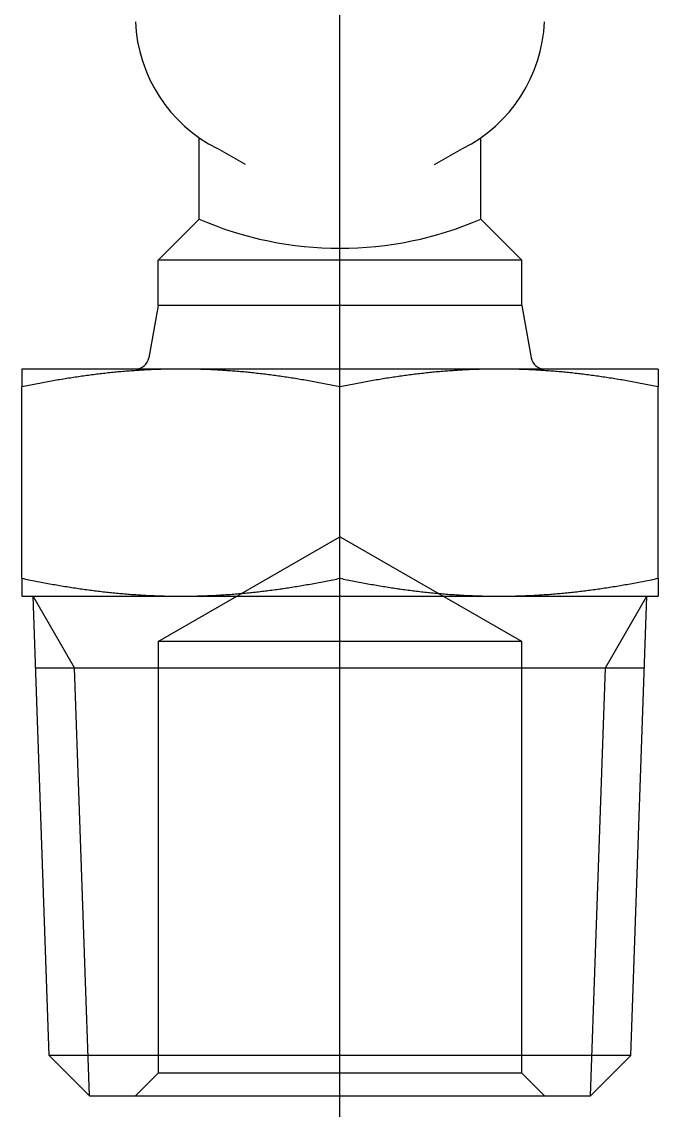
# Model space of a CAD drawing. Extents: x -8.1 to 47.2, y -19.1 to 36.3.
# Drawn here: x 32.78 to 46.78, y -0.31 to 23.64 of the extents above; entities that cross this region are included whole.
import ezdxf

# ---------------------------------------------------------------- set-up
doc = ezdxf.new("R2010")
doc.units = 0
doc.linetypes.add('CENTER', pattern=[50.8, 31.75, -6.35, 6.35, -6.35])
doc.linetypes.add('DASHED', pattern=[19.05, 12.7, -6.35])
doc.layers.get('0').update_dxf_attribs({"linetype": 'CONTINUOUS'})
doc.layers.add('CENTER', color=1, linetype='CENTER')

msp = doc.modelspace()

# ---------------------------------------------------------------- linework, layer by layer
at = {"color": 7, "linetype": 'CONTINUOUS'}
for p, q in [((36.676, 19.3), (36.676, 21.092)), ((42.876, 19.3), (42.876, 21.092)), ((37.696, 20.499), (37.08, 20.851)), ((41.857, 20.499), (42.472, 20.851)), ((36.676, 19.3), (35.776, 18.4)), ((42.876, 19.3), (43.776, 18.4)), ((43.776, 18.4), (35.776, 18.4)), ((35.776, 17.4), (35.776, 18.4)), ((43.776, 17.4), (43.776, 18.4)), ((35.776, 17.4), (35.571, 16.247)), ((43.776, 17.4), (35.776, 17.4)), ((43.776, 17.4), (43.982, 16.247)), ((36.276, 16), (32.776, 16)), ((32.776, 16), (32.776, 15.606)), ((43.276, 16), (36.276, 16)), ((46.776, 16), (43.276, 16)), ((46.776, 16), (46.776, 15.606)), ((32.776, 11.394), (32.776, 15.606)), ((39.776, 11.394), (39.776, 15.606)), ((46.776, 11.394), (46.776, 15.606)), ((32.776, 11.394), (32.776, 11)), ((46.776, 11.394), (46.776, 11)), ((32.776, 11), (36.276, 11)), ((33.377, 0.887), (33.024, 11)), ((36.276, 11), (43.276, 11)), ((43.276, 11), (46.776, 11)), ((46.176, 0.887), (46.529, 11)), ((33.079, 9.422), (46.474, 9.422)), ((46.176, 0.887), (33.377, 0.887)), ((34.264, 0), (33.377, 0.887)), ((45.289, 0), (46.176, 0.887)), ((34.264, 0), (45.289, 0))]:
    msp.add_line(p, q, dxfattribs=at)
at = {"color": 3, "linetype": 'DASHED'}
for p, q in [((35.776, 10), (39.776, 12.309)), ((43.776, 10), (39.776, 12.309)), ((43.776, 10), (35.776, 10)), ((35.776, 10), (35.776, 0.5)), ((43.776, 0.5), (43.776, 10)), ((35.776, 0.5), (35.276, 0)), ((43.776, 0.5), (35.776, 0.5)), ((44.276, 0), (43.776, 0.5))]:
    msp.add_line(p, q, dxfattribs=at)
at = {"color": 3, "linetype": 'CONTINUOUS'}
for p, q in [((33.935, 9.422), (33.024, 11)), ((45.618, 9.422), (46.529, 11)), ((34.264, 0), (33.935, 9.422)), ((45.289, 0), (45.618, 9.422))]:
    msp.add_line(p, q, dxfattribs=at)
at = {"color": 7}
for points in [[(36.276, 16, 0), (36.239, 16, 0), (36.202, 16, 0), (36.165, 16, 0), (36.128, 15.999, 0), (36.092, 15.999, 0), (36.055, 15.998, 0), (36.018, 15.998, 0), (35.981, 15.997, 0), (35.944, 15.996, 0), (35.908, 15.995, 0), (35.871, 15.994, 0), (35.835, 15.993, 0), (35.798, 15.992, 0), (35.762, 15.991, 0), (35.725, 15.989, 0), (35.689, 15.988, 0), (35.653, 15.987, 0), (35.617, 15.985, 0), (35.58, 15.983, 0), (35.544, 15.982, 0), (35.508, 15.98, 0), (35.471, 15.978, 0), (35.435, 15.976, 0), (35.399, 15.973, 0), (35.363, 15.971, 0), (35.327, 15.969, 0), (35.291, 15.966, 0), (35.255, 15.964, 0), (35.219, 15.961, 0), (35.183, 15.959, 0), (35.147, 15.956, 0), (35.111, 15.953, 0), (35.075, 15.95, 0), (35.038, 15.947, 0), (35.002, 15.944, 0), (34.966, 15.941, 0), (34.93, 15.938, 0), (34.894, 15.935, 0), (34.858, 15.931, 0), (34.822, 15.928, 0), (34.786, 15.924, 0), (34.75, 15.921, 0), (34.714, 15.917, 0), (34.678, 15.913, 0), (34.642, 15.909, 0), (34.605, 15.905, 0), (34.569, 15.901, 0), (34.533, 15.897, 0), (34.497, 15.893, 0), (34.461, 15.888, 0), (34.424, 15.884, 0), (34.388, 15.879, 0), (34.352, 15.875, 0), (34.315, 15.87, 0), (34.279, 15.865, 0), (34.242, 15.86, 0), (34.206, 15.855, 0), (34.169, 15.851, 0), (34.133, 15.845, 0), (34.096, 15.84, 0), (34.06, 15.835, 0), (34.023, 15.83, 0), (33.986, 15.824, 0), (33.95, 15.819, 0), (33.913, 15.813, 0), (33.876, 15.807, 0), (33.839, 15.802, 0), (33.802, 15.796, 0), (33.765, 15.79, 0), (33.728, 15.784, 0), (33.691, 15.778, 0), (33.653, 15.772, 0), (33.616, 15.765, 0), (33.579, 15.759, 0), (33.541, 15.753, 0), (33.504, 15.746, 0), (33.466, 15.74, 0), (33.429, 15.733, 0), (33.391, 15.726, 0), (33.353, 15.719, 0), (33.315, 15.712, 0), (33.277, 15.705, 0), (33.239, 15.698, 0), (33.201, 15.691, 0), (33.163, 15.684, 0), (33.125, 15.676, 0), (33.087, 15.669, 0), (33.048, 15.661, 0), (33.01, 15.654, 0), (32.971, 15.646, 0), (32.932, 15.638, 0), (32.893, 15.63, 0), (32.855, 15.622, 0), (32.816, 15.614, 0), (32.776, 15.606, 0)], [(39.776, 15.606, 0), (39.737, 15.614, 0), (39.698, 15.622, 0), (39.659, 15.63, 0), (39.621, 15.638, 0), (39.582, 15.646, 0), (39.543, 15.654, 0), (39.505, 15.661, 0), (39.466, 15.669, 0), (39.428, 15.676, 0), (39.39, 15.684, 0), (39.352, 15.691, 0), (39.313, 15.698, 0), (39.276, 15.705, 0), (39.237, 15.712, 0), (39.2, 15.719, 0), (39.162, 15.726, 0), (39.124, 15.733, 0), (39.087, 15.74, 0), (39.049, 15.746, 0), (39.012, 15.753, 0), (38.974, 15.759, 0), (38.937, 15.765, 0), (38.9, 15.772, 0), (38.862, 15.778, 0), (38.825, 15.784, 0), (38.788, 15.79, 0), (38.751, 15.796, 0), (38.714, 15.802, 0), (38.677, 15.807, 0), (38.64, 15.813, 0), (38.603, 15.819, 0), (38.567, 15.824, 0), (38.53, 15.83, 0), (38.493, 15.835, 0), (38.457, 15.84, 0), (38.42, 15.845, 0), (38.383, 15.851, 0), (38.347, 15.855, 0), (38.31, 15.86, 0), (38.274, 15.865, 0), (38.238, 15.87, 0), (38.201, 15.875, 0), (38.165, 15.879, 0), (38.129, 15.884, 0), (38.092, 15.888, 0), (38.056, 15.893, 0), (38.02, 15.897, 0), (37.984, 15.901, 0), (37.947, 15.905, 0), (37.911, 15.909, 0), (37.875, 15.913, 0), (37.839, 15.917, 0), (37.803, 15.921, 0), (37.767, 15.924, 0), (37.731, 15.928, 0), (37.695, 15.931, 0), (37.659, 15.935, 0), (37.623, 15.938, 0), (37.587, 15.941, 0), (37.55, 15.944, 0), (37.514, 15.947, 0), (37.478, 15.95, 0), (37.442, 15.953, 0), (37.406, 15.956, 0), (37.37, 15.959, 0), (37.334, 15.961, 0), (37.298, 15.964, 0), (37.262, 15.966, 0), (37.226, 15.969, 0), (37.19, 15.971, 0), (37.154, 15.973, 0), (37.117, 15.976, 0), (37.081, 15.978, 0), (37.045, 15.98, 0), (37.009, 15.982, 0), (36.973, 15.983, 0), (36.936, 15.985, 0), (36.9, 15.987, 0), (36.864, 15.988, 0), (36.827, 15.989, 0), (36.791, 15.991, 0), (36.755, 15.992, 0), (36.718, 15.993, 0), (36.682, 15.994, 0), (36.645, 15.995, 0), (36.608, 15.996, 0), (36.572, 15.997, 0), (36.535, 15.998, 0), (36.498, 15.998, 0), (36.461, 15.999, 0), (36.425, 15.999, 0), (36.388, 16, 0), (36.351, 16, 0), (36.314, 16, 0), (36.276, 16, 0)], [(43.276, 16, 0), (43.239, 16, 0), (43.202, 16, 0), (43.165, 16, 0), (43.128, 15.999, 0), (43.092, 15.999, 0), (43.055, 15.998, 0), (43.018, 15.998, 0), (42.981, 15.997, 0), (42.944, 15.996, 0), (42.908, 15.995, 0), (42.871, 15.994, 0), (42.835, 15.993, 0), (42.798, 15.992, 0), (42.762, 15.991, 0), (42.725, 15.989, 0), (42.689, 15.988, 0), (42.653, 15.987, 0), (42.617, 15.985, 0), (42.58, 15.983, 0), (42.544, 15.982, 0), (42.508, 15.98, 0), (42.471, 15.978, 0), (42.435, 15.976, 0), (42.399, 15.973, 0), (42.363, 15.971, 0), (42.327, 15.969, 0), (42.291, 15.966, 0), (42.255, 15.964, 0), (42.219, 15.961, 0), (42.183, 15.959, 0), (42.147, 15.956, 0), (42.111, 15.953, 0), (42.075, 15.95, 0), (42.038, 15.947, 0), (42.002, 15.944, 0), (41.966, 15.941, 0), (41.93, 15.938, 0), (41.894, 15.935, 0), (41.858, 15.931, 0), (41.822, 15.928, 0), (41.786, 15.924, 0), (41.75, 15.921, 0), (41.714, 15.917, 0), (41.678, 15.913, 0), (41.642, 15.909, 0), (41.605, 15.905, 0), (41.569, 15.901, 0), (41.533, 15.897, 0), (41.497, 15.893, 0), (41.461, 15.888, 0), (41.424, 15.884, 0), (41.388, 15.879, 0), (41.352, 15.875, 0), (41.315, 15.87, 0), (41.279, 15.865, 0), (41.242, 15.86, 0), (41.206, 15.855, 0), (41.169, 15.851, 0), (41.133, 15.845, 0), (41.096, 15.84, 0), (41.06, 15.835, 0), (41.023, 15.83, 0), (40.986, 15.824, 0), (40.95, 15.819, 0), (40.913, 15.813, 0), (40.876, 15.807, 0), (40.839, 15.802, 0), (40.802, 15.796, 0), (40.765, 15.79, 0), (40.728, 15.784, 0), (40.691, 15.778, 0), (40.653, 15.772, 0), (40.616, 15.765, 0), (40.579, 15.759, 0), (40.541, 15.753, 0), (40.504, 15.746, 0), (40.466, 15.74, 0), (40.429, 15.733, 0), (40.391, 15.726, 0), (40.353, 15.719, 0), (40.315, 15.712, 0), (40.277, 15.705, 0), (40.239, 15.698, 0), (40.201, 15.691, 0), (40.163, 15.684, 0), (40.125, 15.676, 0), (40.087, 15.669, 0), (40.048, 15.661, 0), (40.01, 15.654, 0), (39.971, 15.646, 0), (39.932, 15.638, 0), (39.893, 15.63, 0), (39.855, 15.622, 0), (39.816, 15.614, 0), (39.776, 15.606, 0)], [(46.776, 15.606, 0), (46.737, 15.614, 0), (46.698, 15.622, 0), (46.659, 15.63, 0), (46.621, 15.638, 0), (46.582, 15.646, 0), (46.543, 15.654, 0), (46.505, 15.661, 0), (46.466, 15.669, 0), (46.428, 15.676, 0), (46.39, 15.684, 0), (46.352, 15.691, 0), (46.313, 15.698, 0), (46.276, 15.705, 0), (46.237, 15.712, 0), (46.2, 15.719, 0), (46.162, 15.726, 0), (46.124, 15.733, 0), (46.087, 15.74, 0), (46.049, 15.746, 0), (46.012, 15.753, 0), (45.974, 15.759, 0), (45.937, 15.765, 0), (45.9, 15.772, 0), (45.862, 15.778, 0), (45.825, 15.784, 0), (45.788, 15.79, 0), (45.751, 15.796, 0), (45.714, 15.802, 0), (45.677, 15.807, 0), (45.64, 15.813, 0), (45.603, 15.819, 0), (45.567, 15.824, 0), (45.53, 15.83, 0), (45.493, 15.835, 0), (45.457, 15.84, 0), (45.42, 15.845, 0), (45.383, 15.851, 0), (45.347, 15.855, 0), (45.31, 15.86, 0), (45.274, 15.865, 0), (45.238, 15.87, 0), (45.201, 15.875, 0), (45.165, 15.879, 0), (45.129, 15.884, 0), (45.092, 15.888, 0), (45.056, 15.893, 0), (45.02, 15.897, 0), (44.984, 15.901, 0), (44.947, 15.905, 0), (44.911, 15.909, 0), (44.875, 15.913, 0), (44.839, 15.917, 0), (44.803, 15.921, 0), (44.767, 15.924, 0), (44.731, 15.928, 0), (44.695, 15.931, 0), (44.659, 15.935, 0), (44.623, 15.938, 0), (44.587, 15.941, 0), (44.55, 15.944, 0), (44.514, 15.947, 0), (44.478, 15.95, 0), (44.442, 15.953, 0), (44.406, 15.956, 0), (44.37, 15.959, 0), (44.334, 15.961, 0), (44.298, 15.964, 0), (44.262, 15.966, 0), (44.226, 15.969, 0), (44.19, 15.971, 0), (44.154, 15.973, 0), (44.117, 15.976, 0), (44.081, 15.978, 0), (44.045, 15.98, 0), (44.009, 15.982, 0), (43.973, 15.983, 0), (43.936, 15.985, 0), (43.9, 15.987, 0), (43.864, 15.988, 0), (43.827, 15.989, 0), (43.791, 15.991, 0), (43.755, 15.992, 0), (43.718, 15.993, 0), (43.682, 15.994, 0), (43.645, 15.995, 0), (43.608, 15.996, 0), (43.572, 15.997, 0), (43.535, 15.998, 0), (43.498, 15.998, 0), (43.461, 15.999, 0), (43.425, 15.999, 0), (43.388, 16, 0), (43.351, 16, 0), (43.314, 16, 0), (43.276, 16, 0)], [(32.776, 11.394, 0), (32.816, 11.386, 0), (32.855, 11.378, 0), (32.893, 11.37, 0), (32.932, 11.362, 0), (32.971, 11.354, 0), (33.009, 11.347, 0), (33.048, 11.339, 0), (33.086, 11.331, 0), (33.124, 11.324, 0), (33.163, 11.316, 0), (33.201, 11.309, 0), (33.239, 11.302, 0), (33.277, 11.295, 0), (33.315, 11.288, 0), (33.353, 11.281, 0), (33.39, 11.274, 0), (33.428, 11.267, 0), (33.466, 11.261, 0), (33.503, 11.254, 0), (33.541, 11.247, 0), (33.578, 11.241, 0), (33.615, 11.235, 0), (33.653, 11.228, 0), (33.69, 11.222, 0), (33.727, 11.216, 0), (33.764, 11.21, 0), (33.801, 11.204, 0), (33.838, 11.198, 0), (33.875, 11.193, 0), (33.912, 11.187, 0), (33.949, 11.181, 0), (33.985, 11.176, 0), (34.022, 11.171, 0), (34.059, 11.165, 0), (34.095, 11.16, 0), (34.132, 11.155, 0), (34.169, 11.15, 0), (34.205, 11.145, 0), (34.241, 11.14, 0), (34.278, 11.135, 0), (34.314, 11.13, 0), (34.351, 11.126, 0), (34.387, 11.121, 0), (34.423, 11.116, 0), (34.459, 11.112, 0), (34.496, 11.108, 0), (34.532, 11.103, 0), (34.568, 11.099, 0), (34.604, 11.095, 0), (34.641, 11.091, 0), (34.677, 11.087, 0), (34.713, 11.083, 0), (34.749, 11.08, 0), (34.785, 11.076, 0), (34.821, 11.072, 0), (34.857, 11.069, 0), (34.893, 11.066, 0), (34.929, 11.062, 0), (34.965, 11.059, 0), (35.001, 11.056, 0), (35.038, 11.053, 0), (35.074, 11.05, 0), (35.11, 11.047, 0), (35.146, 11.044, 0), (35.182, 11.041, 0), (35.218, 11.039, 0), (35.254, 11.036, 0), (35.29, 11.034, 0), (35.326, 11.031, 0), (35.362, 11.029, 0), (35.398, 11.027, 0), (35.435, 11.024, 0), (35.471, 11.022, 0), (35.507, 11.02, 0), (35.543, 11.019, 0), (35.58, 11.017, 0), (35.616, 11.015, 0), (35.652, 11.014, 0), (35.688, 11.012, 0), (35.725, 11.011, 0), (35.761, 11.009, 0), (35.798, 11.008, 0), (35.834, 11.007, 0), (35.871, 11.006, 0), (35.907, 11.005, 0), (35.944, 11.004, 0), (35.981, 11.003, 0), (36.018, 11.002, 0), (36.054, 11.002, 0), (36.091, 11.001, 0), (36.128, 11.001, 0), (36.165, 11, 0), (36.202, 11, 0), (36.239, 11, 0), (36.276, 11, 0)], [(36.276, 11, 0), (36.314, 11, 0), (36.351, 11, 0), (36.388, 11, 0), (36.425, 11.001, 0), (36.462, 11.001, 0), (36.498, 11.002, 0), (36.535, 11.002, 0), (36.572, 11.003, 0), (36.609, 11.004, 0), (36.645, 11.005, 0), (36.682, 11.006, 0), (36.718, 11.007, 0), (36.755, 11.008, 0), (36.791, 11.009, 0), (36.828, 11.011, 0), (36.864, 11.012, 0), (36.901, 11.014, 0), (36.937, 11.015, 0), (36.973, 11.017, 0), (37.01, 11.019, 0), (37.046, 11.02, 0), (37.082, 11.022, 0), (37.118, 11.024, 0), (37.154, 11.027, 0), (37.191, 11.029, 0), (37.227, 11.031, 0), (37.263, 11.034, 0), (37.299, 11.036, 0), (37.335, 11.039, 0), (37.371, 11.041, 0), (37.407, 11.044, 0), (37.443, 11.047, 0), (37.479, 11.05, 0), (37.515, 11.053, 0), (37.551, 11.056, 0), (37.587, 11.059, 0), (37.624, 11.062, 0), (37.66, 11.066, 0), (37.696, 11.069, 0), (37.732, 11.072, 0), (37.768, 11.076, 0), (37.804, 11.08, 0), (37.84, 11.083, 0), (37.876, 11.087, 0), (37.912, 11.091, 0), (37.949, 11.095, 0), (37.985, 11.099, 0), (38.021, 11.103, 0), (38.057, 11.108, 0), (38.093, 11.112, 0), (38.13, 11.116, 0), (38.166, 11.121, 0), (38.202, 11.126, 0), (38.239, 11.13, 0), (38.275, 11.135, 0), (38.312, 11.14, 0), (38.348, 11.145, 0), (38.384, 11.15, 0), (38.421, 11.155, 0), (38.458, 11.16, 0), (38.494, 11.165, 0), (38.531, 11.171, 0), (38.568, 11.176, 0), (38.604, 11.181, 0), (38.641, 11.187, 0), (38.678, 11.193, 0), (38.715, 11.198, 0), (38.752, 11.204, 0), (38.789, 11.21, 0), (38.826, 11.216, 0), (38.863, 11.222, 0), (38.9, 11.228, 0), (38.938, 11.235, 0), (38.975, 11.241, 0), (39.012, 11.247, 0), (39.05, 11.254, 0), (39.087, 11.261, 0), (39.125, 11.267, 0), (39.163, 11.274, 0), (39.2, 11.281, 0), (39.238, 11.288, 0), (39.276, 11.295, 0), (39.314, 11.302, 0), (39.352, 11.309, 0), (39.39, 11.316, 0), (39.428, 11.324, 0), (39.467, 11.331, 0), (39.505, 11.339, 0), (39.544, 11.347, 0), (39.582, 11.354, 0), (39.621, 11.362, 0), (39.66, 11.37, 0), (39.698, 11.378, 0), (39.737, 11.386, 0), (39.776, 11.394, 0)], [(39.776, 11.394, 0), (39.816, 11.386, 0), (39.855, 11.378, 0), (39.893, 11.37, 0), (39.932, 11.362, 0), (39.971, 11.354, 0), (40.009, 11.347, 0), (40.048, 11.339, 0), (40.086, 11.331, 0), (40.124, 11.324, 0), (40.163, 11.316, 0), (40.201, 11.309, 0), (40.239, 11.302, 0), (40.277, 11.295, 0), (40.315, 11.288, 0), (40.353, 11.281, 0), (40.39, 11.274, 0), (40.428, 11.267, 0), (40.466, 11.261, 0), (40.503, 11.254, 0), (40.541, 11.247, 0), (40.578, 11.241, 0), (40.615, 11.235, 0), (40.653, 11.228, 0), (40.69, 11.222, 0), (40.727, 11.216, 0), (40.764, 11.21, 0), (40.801, 11.204, 0), (40.838, 11.198, 0), (40.875, 11.193, 0), (40.912, 11.187, 0), (40.949, 11.181, 0), (40.985, 11.176, 0), (41.022, 11.171, 0), (41.059, 11.165, 0), (41.095, 11.16, 0), (41.132, 11.155, 0), (41.169, 11.15, 0), (41.205, 11.145, 0), (41.241, 11.14, 0), (41.278, 11.135, 0), (41.314, 11.13, 0), (41.351, 11.126, 0), (41.387, 11.121, 0), (41.423, 11.116, 0), (41.459, 11.112, 0), (41.496, 11.108, 0), (41.532, 11.103, 0), (41.568, 11.099, 0), (41.604, 11.095, 0), (41.641, 11.091, 0), (41.677, 11.087, 0), (41.713, 11.083, 0), (41.749, 11.08, 0), (41.785, 11.076, 0), (41.821, 11.072, 0), (41.857, 11.069, 0), (41.893, 11.066, 0), (41.929, 11.062, 0), (41.965, 11.059, 0), (42.001, 11.056, 0), (42.038, 11.053, 0), (42.074, 11.05, 0), (42.11, 11.047, 0), (42.146, 11.044, 0), (42.182, 11.041, 0), (42.218, 11.039, 0), (42.254, 11.036, 0), (42.29, 11.034, 0), (42.326, 11.031, 0), (42.362, 11.029, 0), (42.398, 11.027, 0), (42.435, 11.024, 0), (42.471, 11.022, 0), (42.507, 11.02, 0), (42.543, 11.019, 0), (42.58, 11.017, 0), (42.616, 11.015, 0), (42.652, 11.014, 0), (42.688, 11.012, 0), (42.725, 11.011, 0), (42.761, 11.009, 0), (42.798, 11.008, 0), (42.834, 11.007, 0), (42.871, 11.006, 0), (42.907, 11.005, 0), (42.944, 11.004, 0), (42.981, 11.003, 0), (43.018, 11.002, 0), (43.054, 11.002, 0), (43.091, 11.001, 0), (43.128, 11.001, 0), (43.165, 11, 0), (43.202, 11, 0), (43.239, 11, 0), (43.276, 11, 0)], [(43.276, 11, 0), (43.314, 11, 0), (43.351, 11, 0), (43.388, 11, 0), (43.425, 11.001, 0), (43.462, 11.001, 0), (43.498, 11.002, 0), (43.535, 11.002, 0), (43.572, 11.003, 0), (43.609, 11.004, 0), (43.645, 11.005, 0), (43.682, 11.006, 0), (43.718, 11.007, 0), (43.755, 11.008, 0), (43.791, 11.009, 0), (43.828, 11.011, 0), (43.864, 11.012, 0), (43.901, 11.014, 0), (43.937, 11.015, 0), (43.973, 11.017, 0), (44.01, 11.019, 0), (44.046, 11.02, 0), (44.082, 11.022, 0), (44.118, 11.024, 0), (44.154, 11.027, 0), (44.191, 11.029, 0), (44.227, 11.031, 0), (44.263, 11.034, 0), (44.299, 11.036, 0), (44.335, 11.039, 0), (44.371, 11.041, 0), (44.407, 11.044, 0), (44.443, 11.047, 0), (44.479, 11.05, 0), (44.515, 11.053, 0), (44.551, 11.056, 0), (44.587, 11.059, 0), (44.624, 11.062, 0), (44.66, 11.066, 0), (44.696, 11.069, 0), (44.732, 11.072, 0), (44.768, 11.076, 0), (44.804, 11.08, 0), (44.84, 11.083, 0), (44.876, 11.087, 0), (44.912, 11.091, 0), (44.949, 11.095, 0), (44.985, 11.099, 0), (45.021, 11.103, 0), (45.057, 11.108, 0), (45.093, 11.112, 0), (45.13, 11.116, 0), (45.166, 11.121, 0), (45.202, 11.126, 0), (45.239, 11.13, 0), (45.275, 11.135, 0), (45.312, 11.14, 0), (45.348, 11.145, 0), (45.384, 11.15, 0), (45.421, 11.155, 0), (45.458, 11.16, 0), (45.494, 11.165, 0), (45.531, 11.171, 0), (45.568, 11.176, 0), (45.604, 11.181, 0), (45.641, 11.187, 0), (45.678, 11.193, 0), (45.715, 11.198, 0), (45.752, 11.204, 0), (45.789, 11.21, 0), (45.826, 11.216, 0), (45.863, 11.222, 0), (45.9, 11.228, 0), (45.938, 11.235, 0), (45.975, 11.241, 0), (46.012, 11.247, 0), (46.05, 11.254, 0), (46.087, 11.261, 0), (46.125, 11.267, 0), (46.163, 11.274, 0), (46.2, 11.281, 0), (46.238, 11.288, 0), (46.276, 11.295, 0), (46.314, 11.302, 0), (46.352, 11.309, 0), (46.39, 11.316, 0), (46.428, 11.324, 0), (46.467, 11.331, 0), (46.505, 11.339, 0), (46.544, 11.347, 0), (46.582, 11.354, 0), (46.621, 11.362, 0), (46.66, 11.37, 0), (46.698, 11.378, 0), (46.737, 11.386, 0), (46.776, 11.394, 0)]]:
    msp.add_polyline3d(points, dxfattribs=at)
at = {"color": 7, "linetype": 'CONTINUOUS'}
for centre, radius, start, end in [((38.56, 23.786), 3.287, 182.4742, 243.2392), ((40.992, 23.786), 3.287, 296.7608, 357.5258), ((39.776, 26.463), 7.805, 246.5982, 293.4018), ((35.275, 16.3), 0.3, 270, 349.8753), ((44.278, 16.3), 0.3, 190.1247, 270)]:
    msp.add_arc(centre, radius, start, end, dxfattribs=at)
at = {"layer": 'CENTER', "color": 1, "linetype": 'CENTER'}
msp.add_line((39.776, -2), (39.776, 36.255), dxfattribs=at)

doc.saveas('drawing.dxf')
